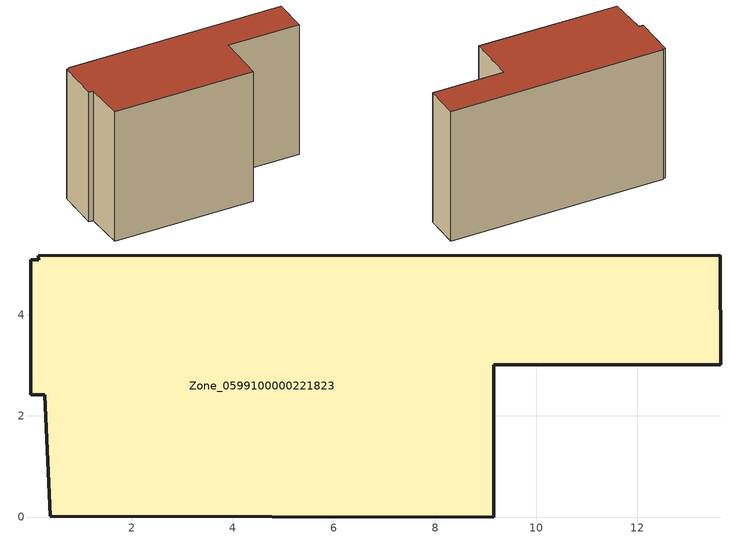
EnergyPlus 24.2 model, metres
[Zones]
Zone_0599100000221823
 floor ground (C_G): 13.65,3.01 9.16,3.01 9.16,0 0.39,0.01 0.28,2.42 0.01,2.42 0.01,5.09 0.16,5.09 0.16,5.16 13.64,5.18 z0
 wall outside (C_F): 9.16,3.01 13.65,3.01 13.64,5.18 0.16,5.16 0.16,5.09 0.01,5.09 0.01,2.42 0.28,2.42 0.39,0.01 9.16,0 9.16,3.01 z0:8.71
 roof outside (C_R): 0.16,5.09 0.01,5.09 0.01,2.42 0.28,2.42 0.39,0.01 9.16,0 9.16,3.01 13.65,3.01 13.64,5.18 0.16,5.16 z8.71
[BUILDING]
Pand.0599100000221823: North Axis=0; Terrain=City; Loads Convergence Tolerance Value=0.04; Temperature Convergence Tolerance Value=0.4; Solar Distribution=FullExterior; Maximum Number of Warmup Days=25; Minimum Number of Warmup Days=1
[Site:Location]
Rotterdam.The.Hague.AP_ZH_NLD Design_Conditions: Latitude=51.96; Longitude=4.45; Time Zone=1; Elevation=-4.5
[SITE:GROUNDTEMPERATURE:BUILDINGSURFACE]
18, 18, 18, 18, 18, 18, 18, 18, 18, 18, 18, 18
[MATERIAL] Thermal Absorptance=0.9; Solar Absorptance=0.7; Visible Absorptance=0.7
Name | Roughness | Thickness | Conductivity | Density | Specific Heat
G.TI.1975-1991 | MediumSmooth | 0.15 | 0.288461 | 540 | 1210
F.TI.1975-1991 | Rough | 0.3 | 0.230769 | 1920 | 840
R.TI.1975-1991 | MediumRough | 0.2 | 0.153846 | 1500 | 1000
[CONSTRUCTION]
C_G: G.TI.1975-1991
C_F: F.TI.1975-1991
C_R: R.TI.1975-1991
[ZONE]
Zone_0599100000221823: Type=1; Multiplier=1; Ceiling Height=Autocalculate; Volume=Autocalculate; Floor Area=autocalculate; Part of Total Floor Area=Yes
[ZONEINFILTRATION:DESIGNFLOWRATE]
Infil_Zone_0599100000221823: Zone or ZoneList or Space or SpaceList=Zone_0599100000221823; Schedule=AlwaysOn; Design Flow Rate Calculation Method=Flow/Area; Flow Rate per Floor Area=0.003; Constant Term Coefficient=1; Temperature Term Coefficient=0; Velocity Term Coefficient=0; Velocity Squared Term Coefficient=0
[HVACTEMPLATE:ZONE:IDEALLOADSAIRSYSTEM]
Zone_0599100000221823: Maximum Heating Supply Air Temperature=50; Minimum Cooling Supply Air Temperature=13; Maximum Heating Supply Air Humidity Ratio=0.0156; Minimum Cooling Supply Air Humidity Ratio=0.0077; Heating Limit=NoLimit; Cooling Limit=NoLimit; Dehumidification Control Type=ConstantSensibleHeatRatio; Cooling Sensible Heat Ratio=0.7; Dehumidification Setpoint=60; Humidification Control Type=None; Humidification Setpoint=30; Outdoor Air Method=None; Outdoor Air Flow Rate per Person=0.00944; Outdoor Air Flow Rate per Zone Floor Area=0; Outdoor Air Flow Rate per Zone=0; Demand Controlled Ventilation Type=None; Outdoor Air Economizer Type=NoEconomizer; Heat Recovery Type=None; Sensible Heat Recovery Effectiveness=0.7; Latent Heat Recovery Effectiveness=0.65
[ZONECONTROL:THERMOSTAT]
ThermostatControl_Zone_0599100000221823: Zone or ZoneList=Zone_0599100000221823; Control Type Schedule=DualSetpointControlType; Control 1=Thermostat_Zone_0599100000221823; Temperature Difference Between Cutout And Setpoint=0
[THERMOSTATSETPOINT:DUALSETPOINT]
Thermostat_Zone_0599100000221823: Heating Setpoint Temperature Schedule=HeatingSetpoint_Zone_0599100000221823; Cooling Setpoint Temperature Schedule=CoolingSetpoint_Zone_0599100000221823
[SCHEDULE:COMPACT]
HeatingSetpoint_Zone_0599100000221823: Through: 12/31, For: AllDays, Until: 24:00, 21
CoolingSetpoint_Zone_0599100000221823: Through: 12/31, For: AllDays, Until: 24:00, 24
DualSetpointControlType: Through: 12/31, For: AllDays, Until: 24:00, 4
AlwaysOn: Through: 12/31, For: AllDays, Until: 24:00, 1
